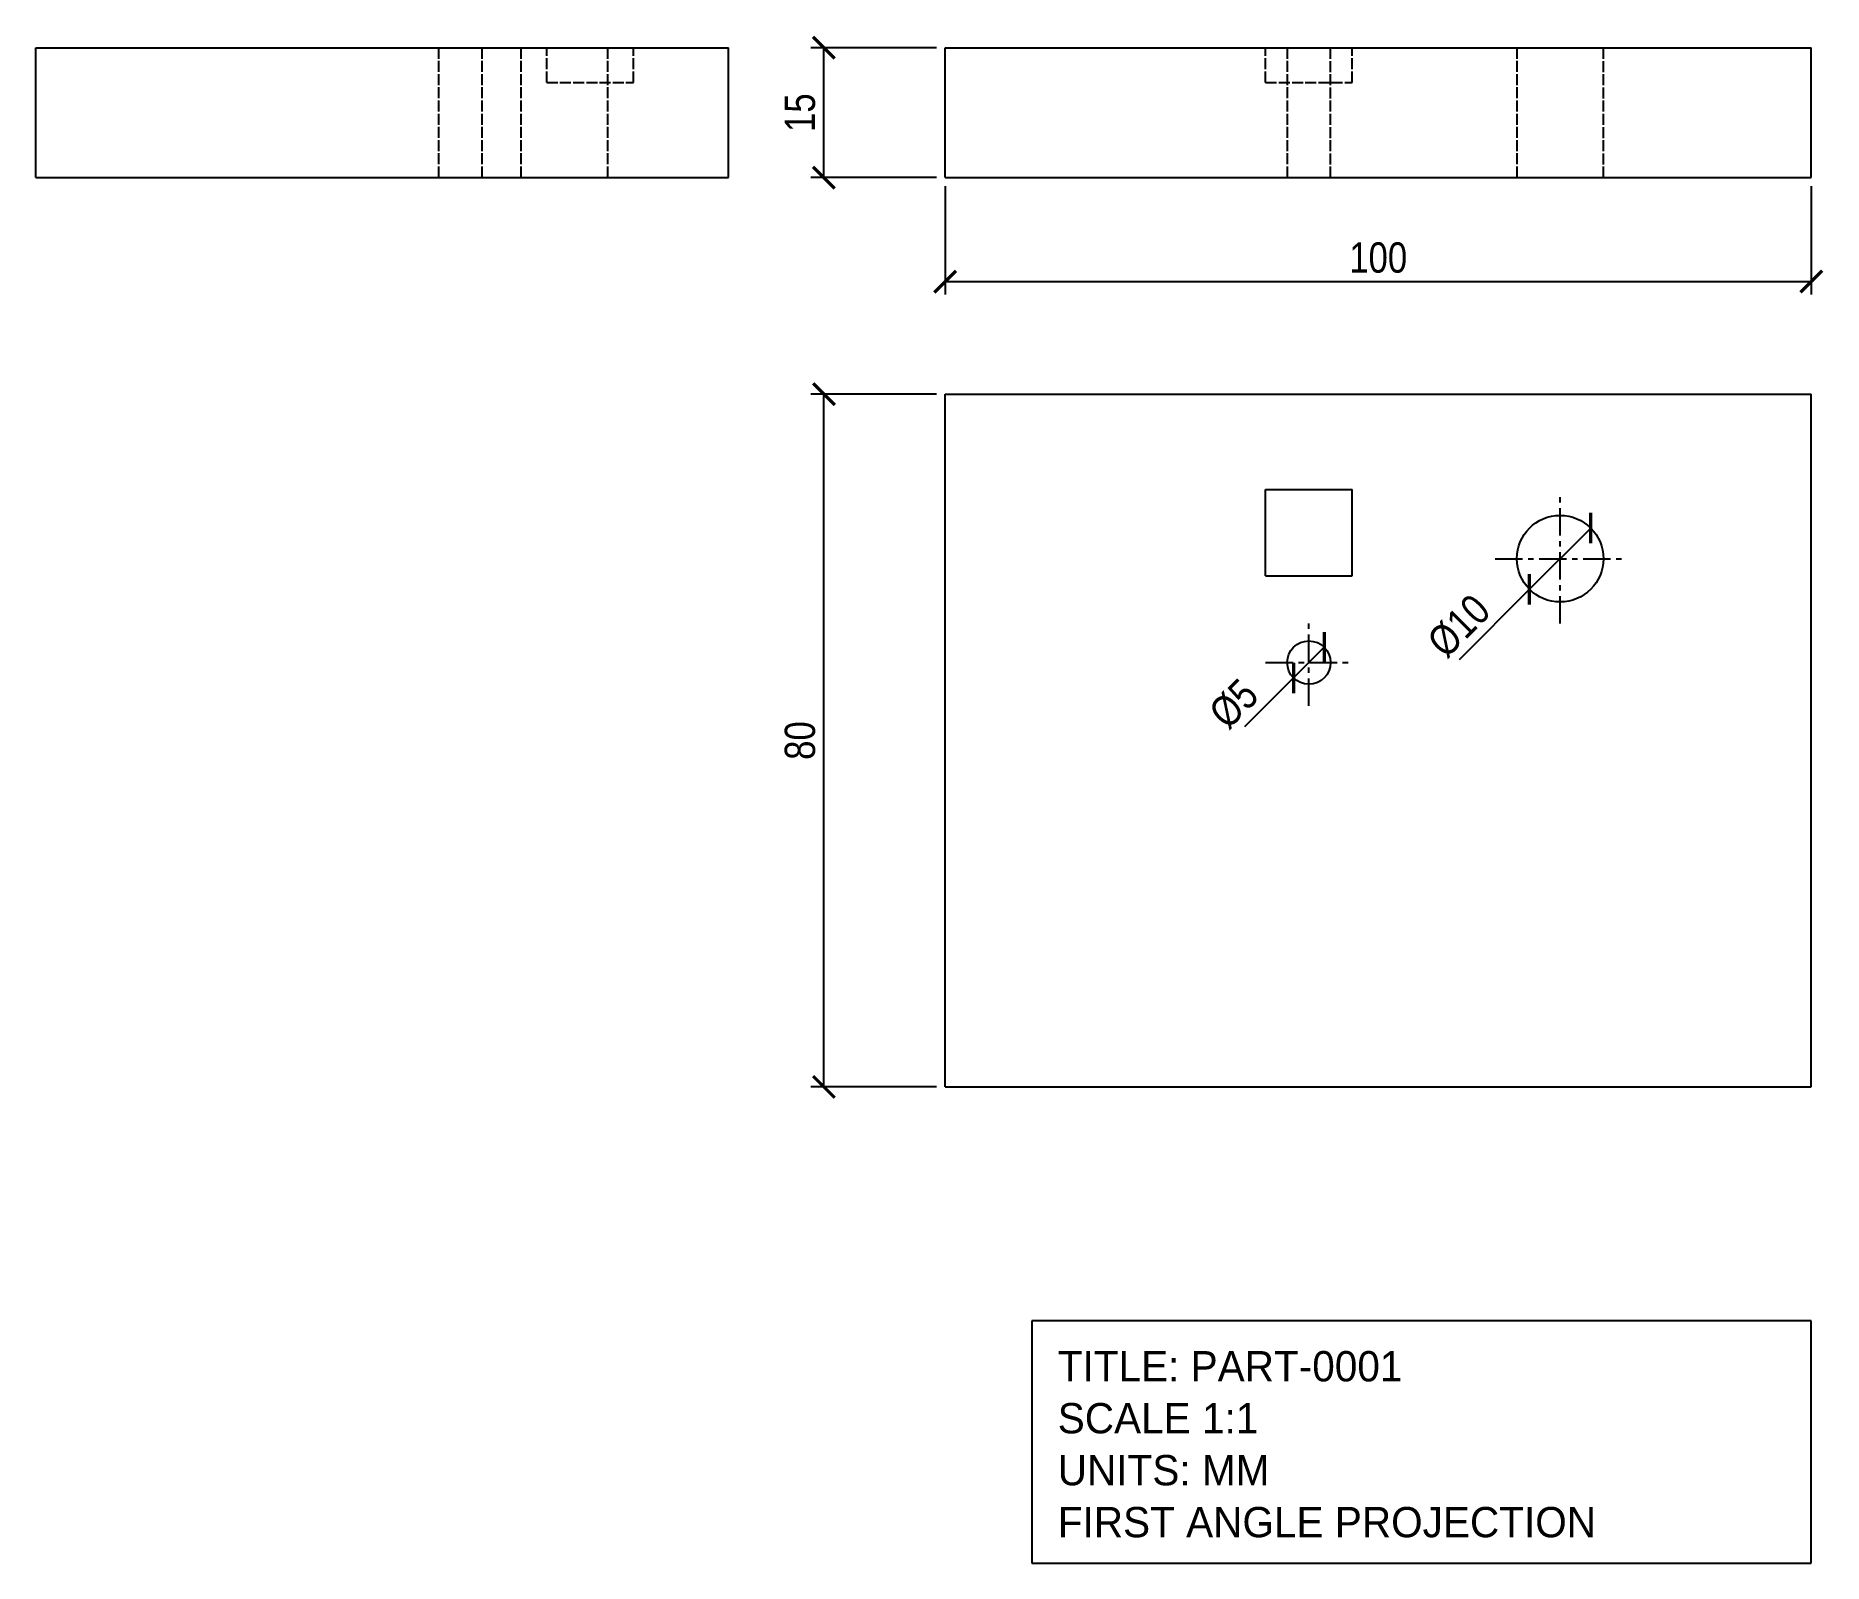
# Model space of a CAD drawing. Header units: millimetres. Extents: x -105 to 101, y -160 to 16.
import ezdxf

# ---------------------------------------------------------------- set-up
doc = ezdxf.new("R2010")
doc.units = ezdxf.units.MM
doc.linetypes.add('CENTER', pattern=[5.08, 3.175, -0.635, 0.635, -0.635])
doc.linetypes.add('DASHED', pattern=[1.524, 1.27, -0.254])
for name, color, linetype in [('CENTER', 1, 'CENTER'), ('DIM', 3, 'CONTINUOUS'), ('HIDDEN', 8, 'DASHED'), ('TITLE', 5, 'CONTINUOUS'), ('VISIBLE', 7, 'CONTINUOUS')]:
    doc.layers.add(name, color=color, linetype=linetype)
doc.styles.add('OpenSansCondensed-Light', font='OpenSansCondensed-Light.ttf')
doc.dimstyles.new('EZDXF', dxfattribs={"dimtxt": 0.25, "dimasz": 0.175, "dimexe": 0.375, "dimexo": 0.125, "dimgap": 0.1, "dimtad": 1, "dimlfac": 100, "dimzin": 12, "dimdsep": 46, "dimtxsty": 'OpenSansCondensed-Light', "dimblk": 'ARCHTICK', "dimcen": 2.5, "dimazin": 3, "dimtfac": 0.5, "dimtmove": 2, "dimatfit": 3})

# ---------------------------------------------------------------- blocks, each defined once
blk = doc.blocks.new('_ARCHTICK')
at = {"color": 0, "linetype": 'BYBLOCK', "const_width": 0.15}
blk.add_lwpolyline([(-0.5, -0.5), (0.5, 0.5)], dxfattribs=at)

msp = doc.modelspace()

# ---------------------------------------------------------------- linework, layer by layer
at = {"layer": 'CENTER', "linetype": 'CENTER'}
for p, q in [((71, -51.5), (71, -36.5)), ((63.5, -44), (78.5, -44)), ((42, -61), (42, -51)), ((37, -56), (47, -56))]:
    msp.add_line(p, q, dxfattribs=at)
at = {"layer": 'HIDDEN', "linetype": 'DASHED'}
for p, q in [((-58.5, 15), (-58.5, 0)), ((-53.5, 15), (-53.5, 0)), ((-49, 15), (-49, 0)), ((-46, 11), (-46, 15)), ((-39, 15), (-39, 0)), ((-36, 11), (-36, 15)), ((37, 11), (37, 15)), ((39.5, 15), (39.5, 0)), ((44.5, 0), (44.5, 15)), ((47, 11), (47, 15)), ((66, 15), (66, 0)), ((76, 0), (76, 15)), ((-46, 11), (-36, 11)), ((37, 11), (47, 11))]:
    msp.add_line(p, q, dxfattribs=at)
at = {"layer": 'TITLE', "linetype": 'CONTINUOUS'}
for p, q in [((100, -132), (10, -132)), ((10, -132), (10, -160)), ((100, -160), (100, -132)), ((10, -160), (100, -160))]:
    msp.add_line(p, q, dxfattribs=at)
at = {"layer": 'VISIBLE', "linetype": 'CONTINUOUS'}
for p, q in [((-105, 0), (-105, 15)), ((-105, 15), (-25, 15)), ((-25, 0), (-25, 15)), ((0, 0), (0, 15)), ((0, 15), (100, 15)), ((100, 0), (100, 15)), ((-105, 0), (-25, 0)), ((0, 0), (100, 0)), ((0, -105), (0, -25)), ((0, -25), (100, -25)), ((100, -105), (100, -25)), ((37, -46), (37, -36)), ((37, -36), (47, -36)), ((47, -46), (47, -36)), ((37, -46), (47, -46)), ((0, -105), (100, -105))]:
    msp.add_line(p, q, dxfattribs=at)
for centre, radius in [((71, -44), 5), ((42, -56), 2.5)]:
    msp.add_circle(centre, radius, dxfattribs=at)

# ---------------------------------------------------------------- texts
at = {"layer": 'TITLE'}
for s, p in [('TITLE: PART-0001', (13, -139)), ('SCALE 1:1', (13, -145)), ('UNITS: MM', (13, -151)), ('FIRST ANGLE PROJECTION', (13, -157))]:
    msp.add_text(s, height=3.5, dxfattribs=at).set_placement(p)

# ---------------------------------------------------------------- dimensions: what is measured, and where the dimension line sits
at = {"layer": 'DIM'}
for base, p1, p2 in [((-14, 0), (0, 0), (0, 15)), ((-14, -105), (0, -105), (0, -25))]:
    msp.add_linear_dim(base=base, p1=p1, p2=p2, angle=90, dimstyle='EZDXF', override={"dimtxt": 3.5, "dimasz": 2.5, "dimexe": 1.5, "dimexo": 1, "dimgap": 1, "dimdec": 1, "dimlfac": 1, "dimzin": 8}, dxfattribs=at).render()
msp.add_linear_dim(base=(0, -12), p1=(0, 0), p2=(100, 0), dimstyle='EZDXF', override={"dimtxt": 3.5, "dimasz": 2.5, "dimexe": 1.5, "dimexo": 1, "dimgap": 1, "dimdec": 1, "dimlfac": 1, "dimzin": 8}, dxfattribs=at).render()
for p1, p2 in [((74.54, -40.46), (67.46, -47.54)), ((43.77, -54.23), (40.23, -57.77))]:
    msp.add_diameter_dim_2p(p1=p1, p2=p2, dimstyle='EZDXF', override={"dimtxt": 3.5, "dimasz": 2.5, "dimexe": 1.5, "dimexo": 1, "dimgap": 1, "dimdec": 1, "dimlfac": 1, "dimzin": 8}, dxfattribs=at).render()

doc.saveas('drawing.dxf')
